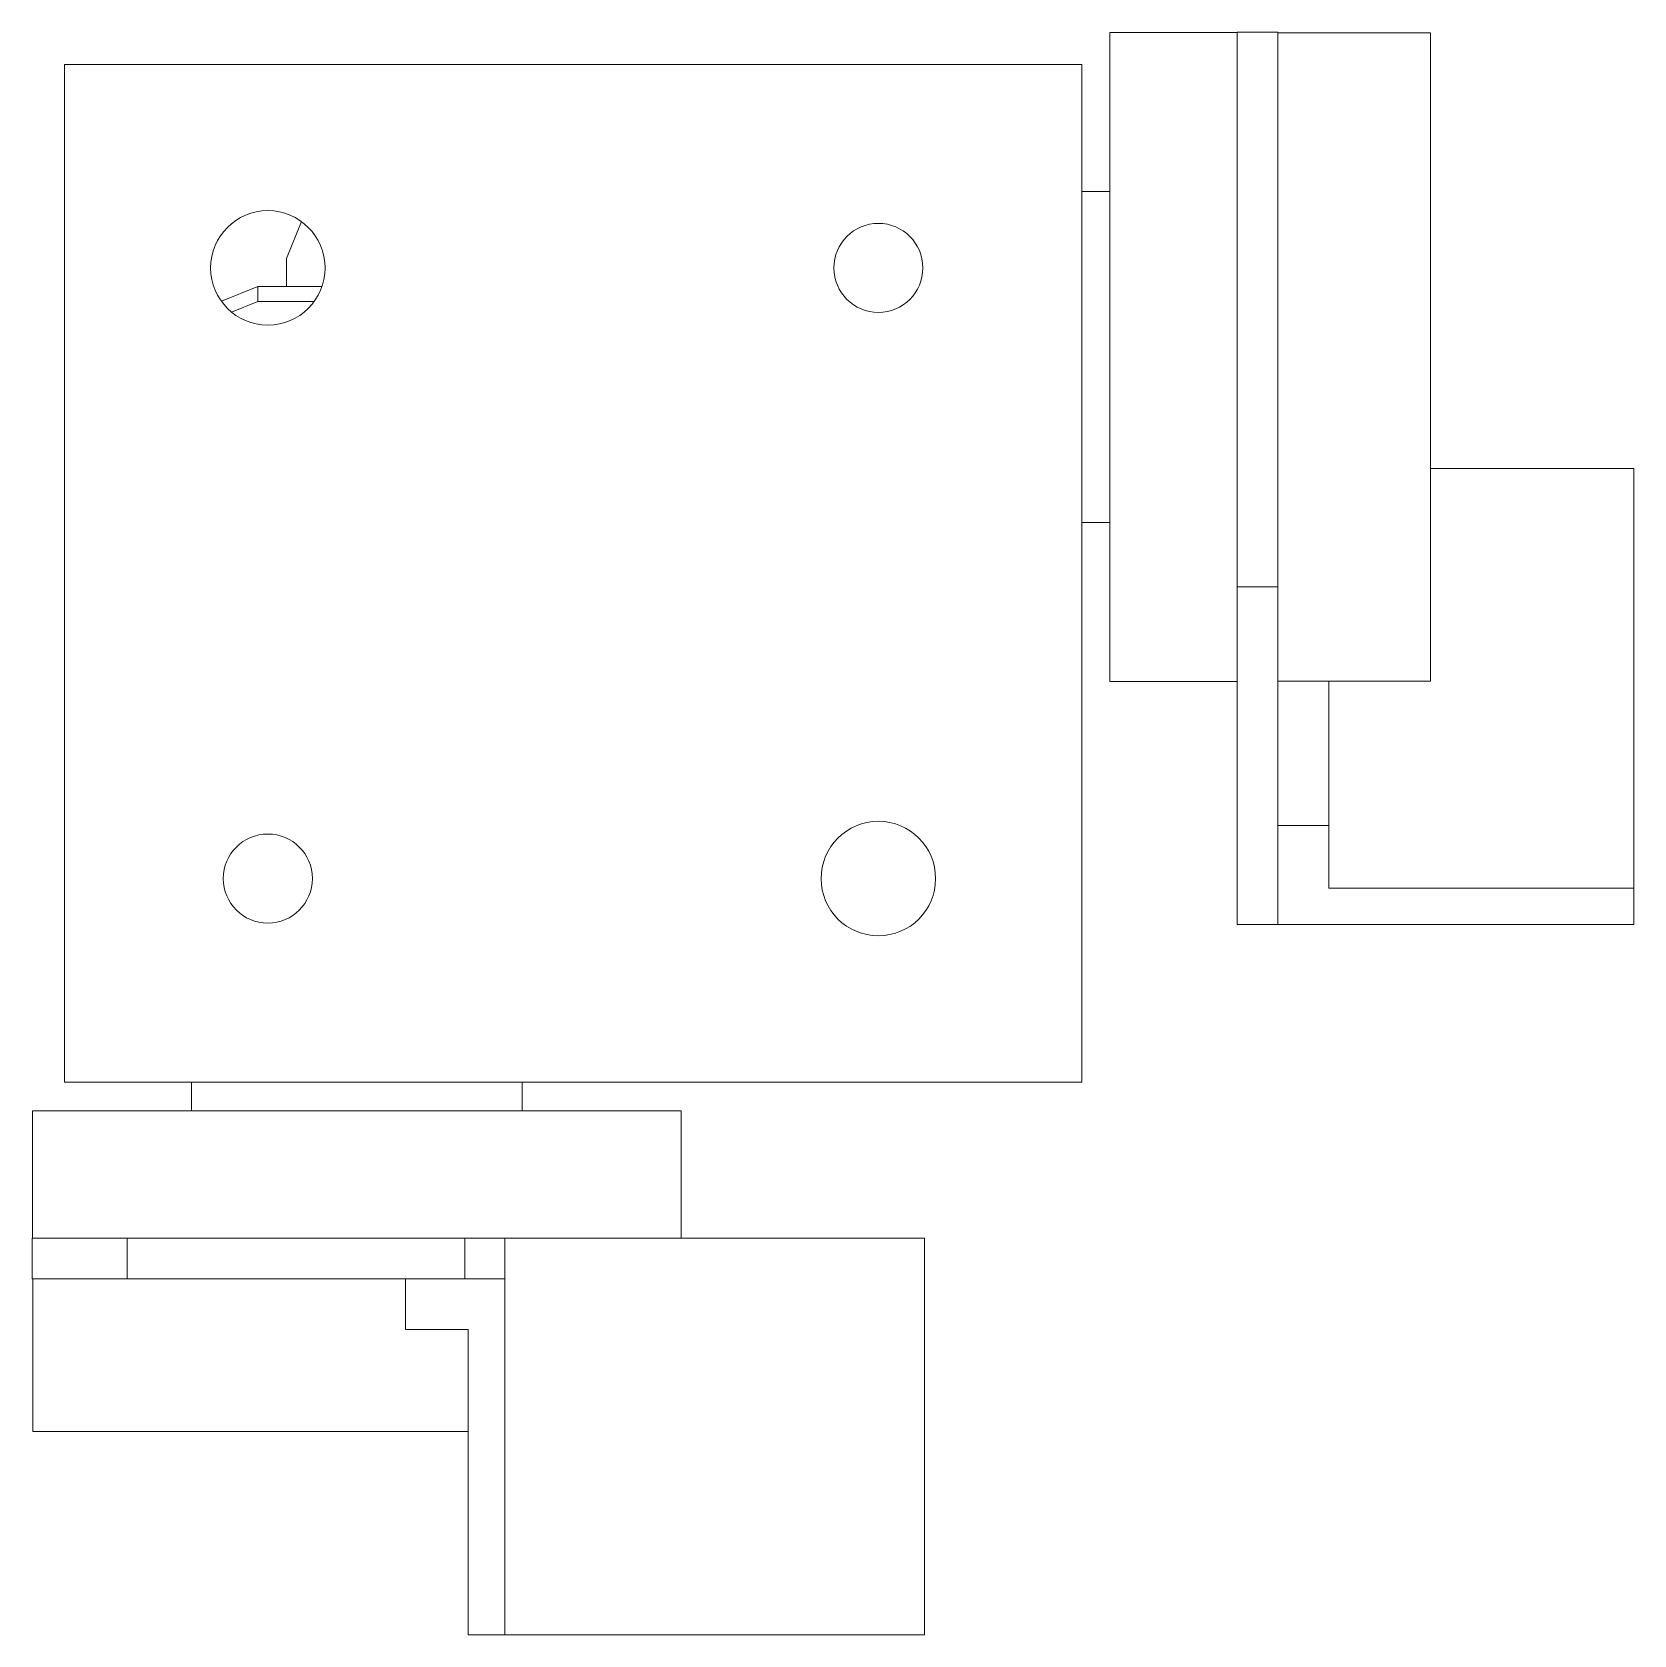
# Paper-space layout '_下视' of a CAD drawing. Header units: millimetres. Extents: x 281.6 to 344.6, y 568.4 to 631.4.
import ezdxf

# ---------------------------------------------------------------- set-up
doc = ezdxf.new("R2010")
doc.units = ezdxf.units.MM

psp = doc.layouts.new('_下视')

# ---------------------------------------------------------------- linework, layer by layer
at = {"color": 7, "linetype": 'Continuous', "lineweight": 15}
for p, q in [((328.996, 631.369), (323.996, 631.369)), ((323.996, 605.869), (323.996, 631.369)), ((330.596, 631.388), (328.996, 631.388)), ((328.996, 596.309), (328.996, 631.388)), ((330.596, 596.309), (330.596, 631.388)), ((336.596, 631.364), (330.596, 631.364)), ((336.596, 605.875), (336.596, 631.364)), ((282.894, 590.119), (282.894, 630.119)), ((282.894, 630.119), (322.894, 630.119)), ((322.894, 630.119), (322.894, 590.119)), ((323.996, 625.119), (322.894, 625.119)), ((292.214, 623.941), (291.622, 622.49)), ((291.622, 622.49), (291.622, 621.391)), ((289.066, 620.807), (290.496, 621.391)), ((290.496, 621.391), (290.496, 620.797)), ((290.496, 621.391), (293.023, 621.391)), ((290.496, 620.797), (289.469, 620.378)), ((292.714, 620.797), (290.496, 620.797)), ((336.596, 614.239), (344.596, 614.239)), ((344.596, 614.239), (344.596, 596.309)), ((322.894, 612.119), (323.996, 612.119)), ((328.996, 609.59), (330.596, 609.59)), ((323.996, 605.869), (328.996, 605.869)), ((330.596, 605.875), (336.596, 605.875)), ((332.596, 597.745), (332.596, 605.875)), ((332.596, 600.21), (330.596, 600.21)), ((344.596, 597.745), (332.596, 597.745)), ((328.996, 596.312), (330.596, 596.312)), ((344.596, 596.309), (328.996, 596.309)), ((322.894, 590.119), (282.894, 590.119)), ((287.894, 590.119), (287.894, 588.99)), ((300.894, 588.99), (300.894, 590.119)), ((281.644, 588.99), (281.644, 583.99)), ((281.644, 588.99), (307.144, 588.99)), ((307.144, 583.99), (307.144, 588.99)), ((281.625, 583.99), (281.625, 582.39)), ((281.625, 583.99), (316.704, 583.99)), ((285.365, 582.39), (285.365, 583.99)), ((298.643, 583.99), (298.643, 582.39)), ((300.21, 583.99), (300.21, 568.39)), ((316.704, 568.39), (316.704, 583.99)), ((281.625, 582.39), (300.21, 582.39)), ((281.649, 582.39), (281.649, 576.39)), ((296.309, 582.39), (296.309, 580.39)), ((296.309, 580.39), (298.774, 580.39)), ((298.774, 580.39), (298.774, 568.39)), ((281.649, 576.39), (298.774, 576.39)), ((298.774, 568.39), (316.704, 568.39))]:
    psp.add_line(p, q, dxfattribs=at)
for centre, radius in [((290.894, 622.119), 2.25), ((314.894, 622.119), 1.75), ((290.894, 598.119), 1.75), ((314.894, 598.119), 2.25)]:
    psp.add_circle(centre, radius, dxfattribs=at)

doc.saveas('drawing.dxf')
